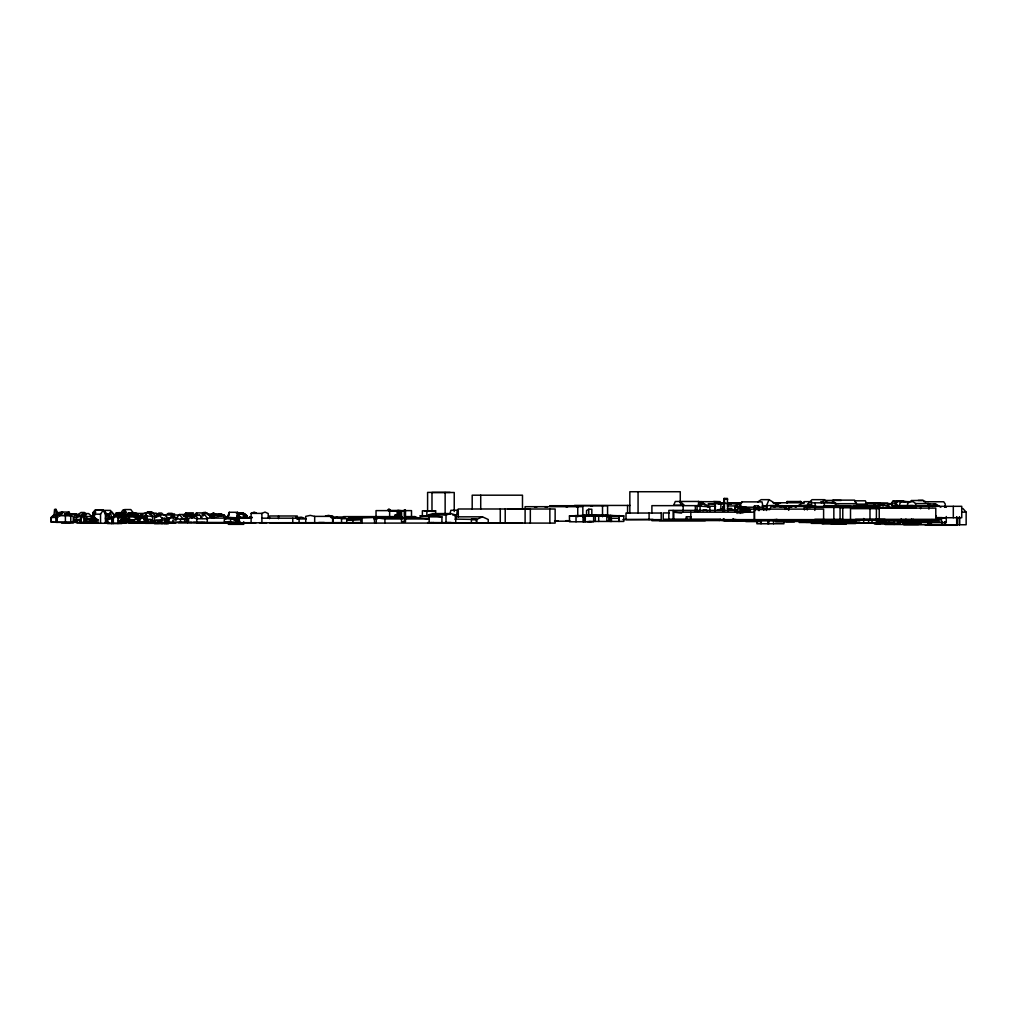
<?xml version="1.0" encoding="UTF-8"?>
<svg xmlns="http://www.w3.org/2000/svg" width="1017" height="1017" viewBox="0 0 1017 1017"><rect width="100%" height="100%" fill="white"/><g stroke="black" fill="none" stroke-linecap="round" stroke-linejoin="round"><path stroke-width="1.5" d="M907.291 523.602L907.495 520.755M121.786 511.678L122.904 510.013L124.074 509.962L125.218 511.678L125.205 514.589L124.506 509.568L130.85 509.568L134.308 514.564M53.926 516.483L54.562 509.428L55.948 509.339L55.922 516.483M168.975 520.717L169.191 517.971L177.733 517.971M229.041 515.288L229.283 512.288L237.571 512.288L238.537 518.301M236.618 518.301L237.571 512.288M887.841 506.58L888.273 504.292L892.011 504.305L893.663 506.58M837.983 520.208L837.449 522.954L837.449 521.95M837.538 520.208L836.991 522.954L836.991 521.95M149.385 513.966L155.957 513.14L159.72 515.072M727.689 511.348L727.397 498.432L724.155 498.432L723.71 511.259M786.904 502.258L787.133 501.521L800.849 501.521L796.057 502.093M449.972 513.852L450.874 510.305L457.358 510.191L458.349 513.852M457.358 510.191L456.379 516.878M120.184 516.039L120.629 514.411L122.434 514.259M240.648 514.182L240.991 513L244.805 514.182L244.805 517.056M82.021 522.484L80.597 520.755L82.059 516.102M80.597 520.755L82.021 516.572M746.503 510.013L747.063 508.576L744.978 510.013M168.097 520.717L169.191 517.971M190.84 514.36L189.454 514.043L195.595 514.437M226.791 518.543L229.283 512.288M187.115 515.733L187.916 513.763L189.569 513.763M832.16 502.614L833.165 500.135L854.585 500.135L855.996 503.682L836.101 503.695M769.856 509.466L770.95 506.847L786.09 506.86L787.183 509.466M784.984 509.466L786.09 506.86M762.076 505.83L778.17 505.296L769.03 499.665L766.437 505.83L766.437 510.496M422.36 515.479L422.398 510.788L426.848 510.839L424.42 511.017M154.533 520.335L153.847 521.111L155.245 521.098M895.863 504.254L897.197 501.228L909.986 501.889M899.664 504.279L901.011 501.228L903.744 501.228M718.345 503.326L718.345 504.051L725.096 503.517L708.455 503.682L708.213 506.263M92.255 518.556L92.636 517.717L94.784 517.78L97.924 519.789L97.924 522.496L74.266 522.395L74.266 519.84L80.127 519.84M113.929 517.272L113.929 514.488L112.048 512.187L110.421 512.187L109.315 514.488L109.315 518.657M744.469 510.432L745.321 508.767L743.948 508.767M879.095 506.046L880.341 503.707L892.43 503.695L888.527 503.695M883.01 506.046L884.256 503.707L880.341 503.707M59.66 515.657L61.643 512.059L69.003 512.059L67.364 512.848M69.626 514.36L76.021 514.36L73.745 518.53L73.745 522.077M164.627 514.983L171.898 514.983L169.725 518.657L166.826 518.657M194.247 516.598L196.421 512.924L202.243 512.924L203.629 515.568M740.681 513.42L740.681 507.686L741.52 506.313L739.918 506.313L739.079 507.686L739.079 513.42M202.091 514.615L203.336 512.581L205.358 512.543M136.621 515.644L137.981 513.432L146.461 513.432M734.719 511.704L734.719 506.962L738.876 507.203L742.194 501.877L762.013 501.877L763.767 510.318M745.626 509.873L743.719 508.424L742.817 512.937M944.602 507.343L945.441 506.034L946.268 507.343M93.513 518.708L93.513 514.17L96.068 510.229L103.111 510.229L105.526 514.208L105.526 523.259M100.543 523.259L100.543 514.182L103.111 510.229M52.884 515.886L50.85 518.899L50.85 521.696L53.799 521.696M200.502 518.314L203.896 513.343L206.96 513.343L212.172 517.78M183.594 516.305L185.958 512.886L193.395 512.848M909.49 501.712L892.837 501.216L891.54 503.059L895.863 503.046L897.159 501.216M122.015 515.365L123.985 512.644L125.511 514.793M156.542 516.789L157.902 514.92L164.271 514.767L168.008 518.009L168.008 523.679M932.602 506.491L934.509 503.949L935.576 503.936L940.852 507.203M226.842 517.996L228.558 515.708M183.81 515.67L185.73 513.229M167.322 522.306L187.42 522.306L187.42 518.695L183.899 514.513L179.373 514.513L176.043 518.581L176.043 520.221M114.603 514.983L116.345 512.86L122.154 512.86M92.801 515.848L92.801 512.721L95.229 509.848L102.806 509.848L105.463 512.962M191.717 518.39L195.264 515.25L197.883 518.441M142.545 517.373L141.414 515.886L126.718 516.039L125.599 517.335L125.599 518.352L129.693 518.352M723.57 511.259L724.282 505.83L722.782 506.644L722.782 511.259M736.397 510.229L739.219 506.987M212.795 517.526L215.629 514.335L219.469 514.335L221.375 515.848M113.332 523.564L113.332 517.615L115.658 515.492L119.485 515.492L121.798 517.971L121.798 523.564L107.535 523.564L107.98 518.505L111.59 516.941L115.811 516.941M111.628 523.564L112.073 518.505L112.073 523.564M426.809 511.068L435.594 510.852L435.657 513.941M735.355 511.704L735.355 506.911L738.901 503.11M734.719 506.962L738.266 503.11M807.587 507.369L807.587 504.407L811.998 499.678L824.482 499.678L827.152 502.512M808.947 507.636L809.278 504.407L807.587 504.407M810.079 507.661L810.079 504.775L811.693 504.407M821.355 502.983L824.482 499.678M741.05 512.937L741.05 509.873L743.719 508.424M69.982 522.331L51.142 522.179L51.142 517.45L53.443 515.212L58.961 515.212M925.712 501.699L923.08 500.428L911.588 500.542L907.571 503.555L907.571 506.517M140.486 515.517L141.503 514.602L140.943 515.67L144.77 516.013L145.8 515.085L147.198 516.14L152.563 516.14L152.563 520.768L150.872 520.768L150.872 522.827L159.3 522.827L159.3 520.806L157.699 520.768L157.699 522.827M212.922 516.712L209.934 516.839M211.129 514.64L213.557 512.81L215.846 514.64L211.129 514.64L211.129 517.386M91.924 522.484L91.924 516.534L88.657 513.585L83.432 513.585L80.597 515.861L80.597 522.484M241.41 513.165L237.927 514.068M697.751 511.437L699.48 510.992L695.094 510.559A3.14 0.674 -4.2 0 0 694.611 511.093M783.624 506.58L784.692 505.741L790.387 505.754L789.345 506.568L800.061 505.767M106.505 519.751L108.755 518.085L105.463 519.751L106.505 519.751L106.505 522.407M374.663 517.513L348.793 517.831L374.192 517.221L374.663 523.03M735.355 506.911L742.194 501.877M774.242 507.305L776.479 505.678L782.734 505.678L785.2 507.381M780.497 507.305L782.734 505.678M803.722 502.945L801.269 502.881L803.722 502.805M239.262 517.056L239.262 514.182L240.991 513M144.058 522.013L134.18 522.013L134.18 519.712L140.003 519.28L142.634 517.602L144.058 518.162M208.994 515.25L212.146 514.958M757.703 501.978L761.186 499.665L769.03 499.665M78.017 514.348L77.076 514.971L78.64 514.983M134.18 519.712L137.397 517.602L142.634 517.602M591.83 516.267L591.83 509.225L588.767 509.225L586.567 510.598L586.567 516.255M776.225 505.004L780.675 502.741M125.371 515.301L129.375 513.356M895.863 503.046L895.863 505.551L896.918 505.525L896.918 504.279M790.883 507.229L793.311 505.843L796.095 507.28M697.103 510.699L697.103 505.957L703.052 503.199L709.828 506.822L709.828 511.246M471.926 519.382L476.833 519.369L482.439 516.827L488.224 519.484L488.224 522.941M217.651 516.305L223.753 514.704L228.062 518.632M220.117 516.305L223.753 514.704M141.503 514.602L145.94 512.695L148.889 512.695L152.563 516.14M89.356 521.416L89.356 518.962L94.212 518.238L96.221 518.988L96.221 521.416L85.352 521.416L85.352 518.708L96.221 518.988M251.097 522.789L251.097 513.382L254.199 512.085L256.322 513.051M251.097 513.382L261.903 513.382L265.005 512.085L268.208 513.534L268.208 518.187M410.665 518.378L414.911 516.611L419.169 518.403M89.356 518.962L89.979 518.708L89.979 521.416M705.175 509.695C699.302 512.492 705.709 507.725 707.374 511.03M147.986 512.072L146.804 512.53L152.664 512.53L147.986 512.072L151.647 512.072M76.466 522.407L76.466 519.84L81.055 519.84M137.956 517.03L141.744 517.119M140.346 517.03L141.299 516.674M299.278 518.022L296.862 518.924L306.206 518.924M220.892 514.068L218.96 514.513L222.037 514.64L219.659 514.653M76.466 519.84L80.902 519.433M131.524 515.022L133.558 514.297L135.681 515.06L116.599 515.352L118.633 512.644L123.985 512.644M76.148 519.916L76.148 517.424L79.326 516.331L81.169 517.386M76.923 517.64L77.559 517.424L76.148 517.424M120.082 515.009L122.142 514.297L124.29 515.047M910.711 520.183L913.355 519.28M190.077 514.182L189.454 514.399L190.84 513.928M401.512 511.119L405.491 510.203L405.491 521.772L401.512 521.772L401.512 511.119L402.249 511.119M62.342 513.89L57.206 515.568L57.206 522.369M402.668 511.119L405.491 510.203M428.805 511.055L435.657 510.877M698.183 506.428L698.793 501.457L698.793 506.428M698.183 501.661L720.15 501.699L713.616 501.483M236.986 517.539L239.707 516.712L243.826 517.958M296.811 518.467L301.223 517.157L304.147 518.06M450.862 513.56L433.102 513.56L428.271 514.983L446.018 514.983L450.862 513.56L455.718 514.996L455.718 523.196L428.271 523.196M349.861 518.123L352.619 517.335L357.221 518.67L341.534 518.683L336.843 517.335L332.623 518.517L332.623 522.725M66.308 514.195L69.207 514.182L65.063 514.182M203.362 512.937L207.595 513.572L205.765 512.568L203.362 512.937L203.362 515.721M896.447 506.034L893.511 506.415L896.447 506.034L898.456 507.979M325.478 516.039L328.529 515.377L332.902 516.382L332.902 522.598M155.016 522.331L121.074 522.23L121.074 519.763L126.019 520.068L126.019 522.23M722.642 508.907L717.468 509.898L722.845 509.848M128.155 518.505L125.256 518.416M57.041 522.369L57.206 517.984M431.526 522.547C423.174 524.149 439.28 521.975 431.691 522.967M431.691 522.802L433.484 522.547M125.18 510.623L127.303 513.649M218.96 514.513L220.13 514.068M401.321 516.903L401.321 510.725L388.888 510.687L399.923 510.623L397.113 510.674L397.113 516.878M183.988 516.649L190.904 516.433L190.904 517.208M398.689 510.623L397.278 510.687M585.296 521.785L585.296 515.352L578.203 515.911L593.636 515.403L593.636 521.785L569.456 521.785L569.456 515.899L607.454 515.39L587.305 515.25L598.682 515.81L598.682 521.441M606.831 515.644L610.391 515.492L606.831 515.644L606.831 521.2L610.391 521.2M534.472 506.987L536.976 506.86M70.084 513.941L68.927 513.827L76.695 513.827M198.887 515.314L199.84 515.25L202.459 518.454M585.296 515.352L569.456 515.899M346.733 522.611L346.733 519.903L360.87 519.496L360.87 522.611L269.556 522.725M360.87 519.496L346.733 519.903M137.587 516.941L140.702 516.928M137.587 517.106L144.198 516.928L144.198 522.878L128.778 522.878M803.328 502.779L804.142 502.741L773.009 502.767M68.813 513.763L69.982 513.712L69.003 512.059M788.467 502.207L791.595 502.106M801.307 502.881L803.646 502.881M897.159 501.317L900.808 501.216M190.039 516.026L195.696 515.95M190.904 516.433L189.836 515.39L183.098 515.492M220.6 514.284L214.981 514.335M141.414 515.886L126.718 516.039M179.373 514.513L182.882 518.695L187.42 518.695M929.665 503.936L928.559 503.949L935.576 503.936M245.961 515.911L247.131 515.899L242.847 512.784L236.058 512.784M73.885 514.894L75.627 514.882M895.939 505.538L896.918 505.525M132.248 512.644L133.634 512.593L136.049 513.954L132.248 512.644L132.248 513.356L137.842 515.543M238.067 513.165L239.02 513.153M82.263 515.352L76.974 515.377L81.017 512.466L84.36 512.466L86.381 514.081M181.42 518.937L184.802 519.458L184.802 522.306M718.294 509.898L723.901 510.114M85.072 522.484L85.072 516.7L83.674 513.89L82.212 513.89L80.89 516.102L80.89 522.484M615.158 515.848L616.238 515.835L588.932 515.339M172.826 522.306L172.826 520.221L178.178 518.937L184.802 519.458M130.049 522.23L130.049 519.776L124.951 519.801L126.019 520.068M740.872 503.326L727.752 503.326M807.587 505.322L798.701 505.347L804.244 501.648L811.642 501.648M388.888 510.89L399.923 510.865M750.47 511.971L742.118 512.479M151.508 516.56L157.292 516.56L154.215 515.161L153.783 513.127M161.983 518.009L168.174 519.204L168.174 523.679L154.52 523.679L154.52 518.06L158.245 514.767L161.983 518.009L161.983 523.679M121.074 519.763L130.049 519.776M450.111 492.406L427.598 492.406L427.598 511.462M724.155 498.432L724.447 499.233L727.689 499.233M825.41 500.44L841.186 500.44M918.186 500.428L923.08 500.428M680.259 501.47L698.793 501.457M924.033 501.762L943.725 501.762L945.213 503.974L945.213 507.14M910.952 501.801L912.084 501.801M835.466 505.78L835.466 502.779L811.375 502.856L811.375 507.343M728.261 502.995L739.206 503.949M774.153 503.046L780.242 503.046M866.382 503.008L887.828 503.008M720.278 503.161L724.803 503.161M727.816 503.161L739.626 503.072M741.037 503.326L714.811 503.326L714.811 510.877M865.556 503.466L880.62 503.517L866.573 503.517M911.588 500.542L915.631 503.555L928.902 503.555L928.89 509.161M726.99 503.898L731.401 503.898L727.969 503.796M856.683 504.127L867.056 504.127L865.302 500.796L854.941 500.796L856.683 504.254M574.452 505.436L630.108 505.436M834.537 505.525L839.127 505.525M852.882 505.538L888.655 505.538M891.756 505.538L913.113 505.538M549.676 505.716L607.569 505.716L607.569 516.712M700.459 505.652L651.897 505.652L651.897 513.178M823.579 505.678L851.28 505.678M910.202 505.627L937.687 505.627M559.325 505.881L560.939 505.881M569.596 505.856L571.325 505.856M590.686 505.919L592.504 505.919M727.32 505.945L737.045 505.945M896.066 505.869L928.966 505.869M707.184 506.237L715.625 506.237M815.901 506.072L788.722 506.072L788.722 510.369M928.89 506.313L961.739 506.313L961.739 517.729L936.454 517.729M722.782 506.644L723.57 506.644M763.576 506.555L766.996 506.555L766.996 509.39M779.353 506.491L824.495 506.491M804.129 506.886L815.888 506.886M740.796 506.987L745.55 506.987L750.521 509.746M880.099 506.949L804.447 506.949L804.447 509.937M738.876 507.203L754.449 507.216M850.047 507.152L877.696 507.152M885.934 507.152L913.597 507.152M758.428 507.216L763.767 507.216M842.407 507.432L814.808 507.432L814.808 510.407M739.079 507.686L740.681 507.686M759.025 507.699L758.428 505.894L754.449 505.881L755.046 507.699L759.025 507.699L759.025 510.687M916.088 507.775L840.067 507.775L840.067 519.509L941.081 519.471M727.333 508.462L731.909 508.462M878.624 508.653L850.504 508.653L850.504 519.979L889.939 519.979M507.992 509.008L555.142 509.008L555.142 523.107L447.188 523.043M755.326 509.53L769.856 509.53M741.05 509.873L748.258 510.013L747.063 508.576M390.439 510.203L388.952 508.958L387.846 509.886L390.439 510.623M727.981 510.114L733.435 510.114M124.506 511.678L125.218 511.678M59.838 512.352L62.876 512.352M673.801 519.636L673.801 512.187L754.347 512.187M204.722 512.568L205.765 512.568M62.329 512.606L57.931 512.606L60.817 515.25M128.727 512.708L131.384 513.788L128.727 512.708L128.727 515.861M136.863 512.899L130.011 512.988L133.036 515.161M669.402 512.937L663.224 512.937L663.224 519.255L719.705 519.255M168.186 513.331L172.153 513.331M104.929 513.865L109.62 513.865L107.7 515.95L105.437 515.924M130.748 513.788L131.384 513.788M167.208 513.916L174.568 513.916M239.262 514.182L244.805 514.182M135.363 514.653L138.172 514.653M113.701 514.831L116.51 514.831M177.822 514.996L173.259 514.996L175.572 517.806M452.756 514.996L455.718 514.996M194.323 515.314L199.84 515.25M105.692 515.39L108.552 515.39L108.755 518.149L105.171 518.149M189.836 515.39L187.128 515.39L186.708 519.878M588.932 521.441L623.79 521.441L623.79 515.911L610.543 515.492L610.543 521.441M134.6 515.568L141.922 515.568M185.869 515.581L192.594 515.797M223.88 515.733L222.075 514.271L219.405 514.271L221.35 516.077M405.465 518.95L429.174 518.962L420.263 517.831L420.263 515.759L433.013 515.759L441.925 516.865L441.925 523.069L282.256 523.132M623.79 515.911L598.682 515.81M236.885 516.28L239.72 516.28M305.723 522.598L305.723 516.369L310.287 515.377L314.673 516.382L332.902 516.382M119.129 516.534L126.439 516.534L126.439 519.662M343.517 516.611L402.211 516.611M405.389 516.611L414.911 516.611M119.129 516.738L123.07 516.738M454.853 516.827L482.439 516.827M690.81 516.75L686.31 516.75L686.31 519.636M144.198 516.928L128.778 516.941L128.778 519.903M190.624 517.233L193.433 517.233M216.774 517.043L210.748 517.043L213.748 518.352M245.631 516.941L247.156 516.928M330.538 517.03L345.157 517.03M420.263 515.759L429.174 516.865L441.925 516.865M51.142 517.45L58.033 517.45M113.332 517.615L114.412 517.615M936.161 517.615L942.174 517.615M94.784 517.78L91.021 517.78L91.581 519.458M115.658 515.492L117.972 517.971L121.798 517.971M295.96 517.691L300.511 517.691L295.998 517.144M376.277 523.069L376.277 517.831L420.263 517.831M331.415 517.933L343.276 517.933M251.135 518.111L207.277 518.111L207.277 522.789M261.903 518.187L299.087 518.187L299.087 522.789M619.111 518.276L611.192 518.276L611.192 521.441M935.729 518.2L945.213 518.2M85.352 518.708L89.979 518.708M187.662 522.674L187.662 518.746L192.188 517.386L196.79 518.772L207.773 518.772M107.535 519.001L111.628 519.001M133.697 522.547L133.697 519.916L123.502 519.153L123.553 522.636M374.04 518.962L377.193 518.962M454.752 519.102L476.312 519.458L476.312 523.043M814.808 519.318L842.407 519.318M855.45 519.344L885.044 519.344M150.758 522.585L150.758 519.56L147.999 519.56L147.999 522.585M234.495 519.725L239.376 519.979L239.376 522.128L224.312 521.975L224.312 519.56L227.363 518.543L235.893 519.547L235.893 521.975M471.774 519.458L476.312 519.458M622.874 519.547L653.041 519.407M80.127 519.662L73.898 519.662L73.898 522.166M852.475 519.776L867.895 519.776M876.425 519.598L935.78 519.598L935.78 508.106L876.425 508.106L876.362 524.009M129.21 519.916L133.697 519.916M155.957 519.967L164.512 519.967L164.512 522.713L155.957 522.713M675.555 519.903L736.232 519.84M168.097 520.157L168.441 522.357M186.111 520.018L188.933 520.018M233.757 519.979L239.376 519.979M738.278 520.196L815.736 520.056M848.458 520.107L862.492 520.107M905.74 520.183L937.75 520.183M718.879 520.348L723.176 520.348L723.176 519.064M732.672 520.373L765.229 520.246M803.252 520.412L846.309 520.412M889.265 520.272L901.367 520.272M121.798 520.551L117.972 520.551L119.637 520.984L119.637 522.636M659.245 520.564L720.15 520.564M721.65 520.564L756.47 520.462M150.872 520.768L159.3 520.806M555.625 520.742L557.913 520.742M565.986 520.691L568.236 520.691M651.897 520.704L705.289 520.704M752.796 520.857L814.147 520.768M877.887 520.717L886.684 520.717M759.063 520.882L723.964 520.92L723.964 518.619M825.626 520.92L859.886 520.869M882.883 521.047L899.638 521.047M554.532 521.2L570.562 521.2M782.632 521.225L786.561 521.225M821.965 521.149L835.834 521.149M917.169 521.098L939.772 521.098M786.001 521.492L808.21 521.378M818.291 521.39L832.148 521.39M911.385 521.441L928.292 521.441M72.372 521.581L75.182 521.607M586.962 521.619L591.233 521.619M745.804 521.581L761.428 521.581M72.309 521.81L74.749 521.81M831.982 521.81L836.05 521.81M72.054 522.077L75.207 522.077M775.602 521.924L794.379 521.924M811.782 521.975L828.105 521.975M830.406 522.039L855.526 521.95M897.579 522.001L922.47 521.988M187.725 522.293L191.971 522.407M193.51 522.331L205.027 522.331M805.845 522.331L817.21 522.331M828.105 522.255L833.8 522.255M105.171 522.357L108.755 522.357M121.074 522.357L149.804 522.407M150.643 522.382L155.614 522.433M166.724 522.484L226.511 522.535M227.948 522.433L231.634 522.433M318.69 522.509L324.359 522.509M445.382 522.522L451.09 522.522M799.146 522.458L822.855 522.458M914.868 522.547L931.356 522.547M104.904 522.649L107.84 522.649M117.972 522.636L154.101 522.611M166.991 522.725L171.174 522.725M178.331 522.674L256.106 522.713M259.386 522.7L266.886 522.7M427.598 522.573L454.23 522.674M518.784 522.751L521.95 522.751M820.757 522.573L825.995 522.153M867.844 522.662L876.794 522.662L876.794 519.534M879.947 522.751L893.676 522.751M927.631 522.636L946.268 522.636L946.268 516.522M76.974 522.967L82.263 522.967M122.104 522.789L126.439 522.789M197.26 522.789L321.105 522.814M440.285 522.941L522.484 522.878M819.816 522.776L838.008 522.929M854.331 522.789L868.607 522.789L868.607 519.712M61.567 523.056L73.313 523.056L73.313 516.916L70.707 514.818M105.171 523.17L107.713 523.17M144.325 523.17L155.601 523.17M167.017 523.094L175.814 523.094M211.841 523.158L223.282 523.158M834.893 523.196L875.662 523.183M900.376 523.094L882.057 523.094L882.057 519.954M82.11 523.259L118.023 523.259M145.367 523.323L158.69 523.323M811.337 523.374L824.113 523.374M830.724 523.564L855.678 523.564M921.059 523.602L902.626 523.602L902.626 520.755M822.206 523.933L846.347 523.997M874.429 524.009L889.519 524.009M228.418 524.34L243.724 524.34L243.724 521.772M885.082 524.48L918.542 524.48M903.757 524.759L966.15 524.759L966.15 512.161L962.845 508.462M925.292 525.064L933.225 525.064M928.674 525.268L956.755 525.268M892.837 501.216L905.689 501.699M680.182 501.483L675.313 501.47L673.661 505.182L684.161 505.182L680.182 501.483L680.869 505.182M740.872 503.529L728.337 503.326M777.814 505.741L782.009 505.741M746.694 509.898L748.029 509.898L748.932 511.348M962.095 512.148L966.15 512.161M93.513 514.17L100.543 514.182M125.383 515.047L129.172 515.047M376.277 517.831L384.922 518.937L402.3 518.95M747.635 510.826L750.508 510.839M237.368 513.865L240.52 513.865M244.449 513.89L242.211 513.153M83.432 513.585L86.737 516.522L91.924 516.534M697.103 505.957L709.828 506.822L707.438 506.809M92.801 512.721L95.814 512.733M168.008 518.009L166.788 518.009L168.174 519.204M231.914 518.797L235.893 519.547M57.041 518.009L55.871 518.314L55.871 522.369L70.758 522.369L70.758 515.848L64.999 513.89M60.156 515.606L57.206 515.568L70.758 515.848M93.272 515.924L94.683 515.937M808.947 504.737L810.079 504.775M397.113 510.674L398.689 510.725M95.738 519.712L97.924 519.789M715.104 503.962L708.455 503.682M143.6 519.318L150.758 519.56M249.902 518.174L228.622 517.513L237.787 518.174M605.865 515.263L607.454 515.377M610.543 515.492L615.158 515.911M401.321 510.725L400.037 510.585L400.037 516.839M673.801 512.187L681.606 513.115M733.181 519.267L736.308 519.636M576.423 506.822L578.406 506.822M582.703 506.008L580.198 505.881L580.834 506.008M74.266 519.84L76.771 520.297L76.771 522.395M835.466 502.779L820.63 502.055L824.355 502.779L824.355 505.843M567.626 506.784L565.986 506.784M547.349 506.987L544.947 506.809L545.62 506.987M249.648 516.712L252.33 517.539M249.47 516.712L252.229 517.577M137.397 517.602L138.782 518.162M132.782 512.593L132.871 513.356M136.825 516.331L135.947 516.331M132.896 512.988L133.608 513.407M242.847 512.784L247.131 515.899M215.629 514.335L218.477 516.598M221.286 514.704L225.609 518.632M163.89 515.149L161.627 513.051L158.728 513.051L160.826 514.996M895.163 506.034L897.185 507.979M704.921 505.004L703.052 503.199L700.09 505.97L700.09 510.712M133.596 515.886L134.727 517.386M114.158 515.377L110.446 510.394L104.065 510.394L106.849 514.144M116.345 512.86L118.036 515.263M185.958 512.886L187.548 515.174M203.896 513.343L207.29 518.314M64.224 513.941L65.393 515.784L65.393 522.369M76.021 514.36L77.572 517.119M196.421 512.924L197.832 515.581M171.898 514.983L173.297 517.691M745.321 508.767L746.173 510.432M55.948 509.339L57.359 512.123L57.359 516.407M110.421 512.187L111.539 517.272M833.165 500.135L834.105 502.512M741.52 506.313L742.524 508.983M892.011 504.305L892.812 506.58M243.063 513L243.406 517.056M155.27 515.161L155.601 516.56M157.571 513.585L158.207 516.56M156.631 513.598L157.215 516.56M888.273 504.292L888.718 506.58M83.674 513.89L83.89 522.484M145.94 512.695L146.105 515.111M124.074 509.962L124.125 514.589M213.367 512.81L213.417 517.386M203.336 512.581L203.349 515.288M959.565 517.132L959.565 524.759M959.4 516.878L959.4 524.759M956.857 517.132L956.857 524.759M956.692 516.878L956.692 524.759M953.31 506.313L953.31 517.729M944.768 521.708L944.768 524.759M944.602 521.607L944.602 524.759M941.945 521.607L942.111 524.759M941.513 518.047L941.513 522.636M936.199 515.644L936.199 518.479M931.941 519.573L931.941 522.636M930.555 521.708L930.555 524.759M930.39 521.607L930.39 524.759M928.101 503.555L928.101 506.517M927.746 521.607L927.911 524.759M920.563 505.869L920.563 508.742M915.631 503.555L915.631 506.517M912.885 520.755L912.885 523.602M911.524 519.039L911.524 521.988M910.012 520.755L910.012 523.602M908.842 520.462L908.842 523.602M907.1 520.462L907.1 523.602M906.147 520.45L906.147 523.602M905.931 519.039L905.931 521.988M904.393 520.45L904.393 523.602M901.202 518.899L901.202 522.001M895.265 503.034L895.265 505.919M894.159 521.492L894.159 524.48M889.278 519.941L889.278 523.094M886.15 519.941L886.15 523.094M883.798 520.081L883.798 523.094M879.947 519.56L879.947 524.009M879.235 508.106L879.235 519.598M878.574 503.008L878.574 506.021M878.497 519.56L878.497 524.009M877.442 519.56L877.442 524.009M875.256 503.008L875.256 506.021M873.946 503.008L873.946 506.021M872.014 519.534L872.014 522.662M869.98 508.653L869.98 519.979M867.056 503.008L867.056 506.021M863.7 518.505L863.7 522.789M855.729 519.687L855.729 522.789M842.775 507.775L842.775 519.509M833.838 507.432L833.838 519.318M831.982 519.585L831.982 522.039M815.151 502.856L815.151 507.343M810.422 504.407L810.422 507.369M807.307 506.949L807.307 509.937M800.849 501.521L800.849 503.212M787.133 501.521L787.133 503.186M783.916 520.793L783.916 523.755L756.89 523.755L756.89 520.793M775.374 520.056L777.204 519.433L770.111 520.056M773.543 520.793L773.543 523.755M768.788 520.793L768.788 523.755M767.81 520.793L767.81 523.755M761.021 520.793L761.021 523.755M758.428 505.894L758.428 510.318M755.046 507.699L755.046 510.687M754.449 505.881L754.525 519.636M754.347 509.123L754.347 519.636M749.86 512.187L749.86 509.123L823.605 509.123L823.605 519.636L668.843 519.636L668.843 510.381L737.096 510.381L737.096 513.471M733.143 518.619L733.143 520.92M724.447 499.233L724.447 511.348M720.862 503.326L720.862 509.364M720.417 519.064L720.417 520.348M715.332 506.237L715.332 510.903M715.129 506.237L715.027 510.903M701.082 501.546L701.082 504.852M700.726 501.661L700.726 504.852M695.361 506.237L695.361 510.903M690.81 512.187L690.81 519.636M690.556 516.75L690.556 519.636M686.564 516.75L686.564 519.636M683.157 505.652L683.157 511.678M680.271 502.5L680.271 491.732L629.841 491.732L629.841 513.267M673.127 510.381L673.127 519.636M649.088 513.038L649.088 519.649M638.066 491.732L638.066 513.267M627.565 505.436L627.565 513.28M619.111 515.492L619.111 521.441M618.883 518.276L618.883 521.441M611.446 518.276L611.446 521.441M610.06 515.81L610.06 521.441M608.802 515.492L608.802 521.2M602.522 505.716L602.522 516.712M595.326 515.81L595.326 521.441M588.767 509.225L588.767 516.267M584 515.352L584 521.785M583.046 515.416L583.046 521.785M582.843 516.852L582.843 506.682L525.115 506.682L525.103 523.043M577.745 506.682L577.745 516.852M576.029 515.428L576.029 521.785M549.854 509.008L549.854 523.107M530.327 523.043L530.327 508.983L458.209 508.996L458.349 516.878M522.484 509.034L522.484 495.19L472.193 495.19L472.193 509.034M505.22 508.996L505.22 523.043M500.275 508.996L500.275 523.043M494.593 522.916L485.986 522.916M480.723 495.19L480.723 509.034M476.833 519.369L476.833 522.941M471.38 519.102L471.38 523.043M454.23 511.551L454.23 492.495L431.983 492.495L431.983 511.551M446.018 514.983L446.018 523.196M445.141 492.495L445.141 514.729M429.174 516.865L429.174 523.069M426.848 510.839L426.848 515.454M411.504 516.852L411.504 510.623L376.036 510.623L376.036 516.852M404.27 510.203L404.27 521.772M399.376 510.648L399.376 516.865M398.422 510.547L398.422 516.814M396.935 517.704L396.935 515.034L394.761 515.034L394.761 517.704M395.677 515.034L395.677 517.704M389.638 510.623L389.638 516.852M384.922 518.937L384.922 523.069M362.09 517.844L362.09 523.03M352.963 519.496L352.963 522.611M341.534 518.683L341.534 522.725M314.673 516.382L314.673 522.598M297.256 518.683L297.256 515.988L269.556 515.988L269.556 518.683M292.782 518.187L292.782 522.789M278.531 515.988L278.531 518.683M261.903 513.382L261.903 522.789M239.91 521.683L239.91 524.34M237.762 521.683L237.762 524.34M237.304 519.725L237.304 522.128M231.037 521.746L231.037 524.34M230.528 519.547L230.528 521.975M228.609 521.53L228.558 524.34M202.714 522.662L201.328 522.662M196.79 518.772L196.79 522.674M180.492 519.471L180.492 522.306M166.305 519.204L166.305 523.679M164.919 518.009L164.919 523.679M160.47 519.967L160.47 522.713M147.198 516.14L147.198 520.768M145.8 515.085L145.8 520.869M144.77 516.013L144.77 520.742M140.003 519.28L140.003 522.013M138.477 519.255L138.477 522.013M137.804 519.712L137.804 522.013M129.477 519.153L129.477 522.547M125.46 516.534L125.46 519.662M125.091 516.534L125.091 519.662M125.04 520.068L125.04 522.23M124.43 516.534L124.43 519.662M124.074 516.534L124.074 519.662M122.549 516.534L122.549 519.662M117.972 517.971L117.972 523.564M94.988 511.894L94.988 514.729M94.378 518.238L94.378 521.416M93.348 514.92L93.348 517.704M93.284 518.263L93.284 521.416M91.695 518.937L91.695 521.416M86.737 516.534L86.737 522.484M79.72 519.865L79.72 522.407M661.203 513.038L626.002 513.038L626.002 519.649L661.203 519.649L661.203 513.038M212.095 514.411L207.519 514.411L212.095 514.411"/></g></svg>
